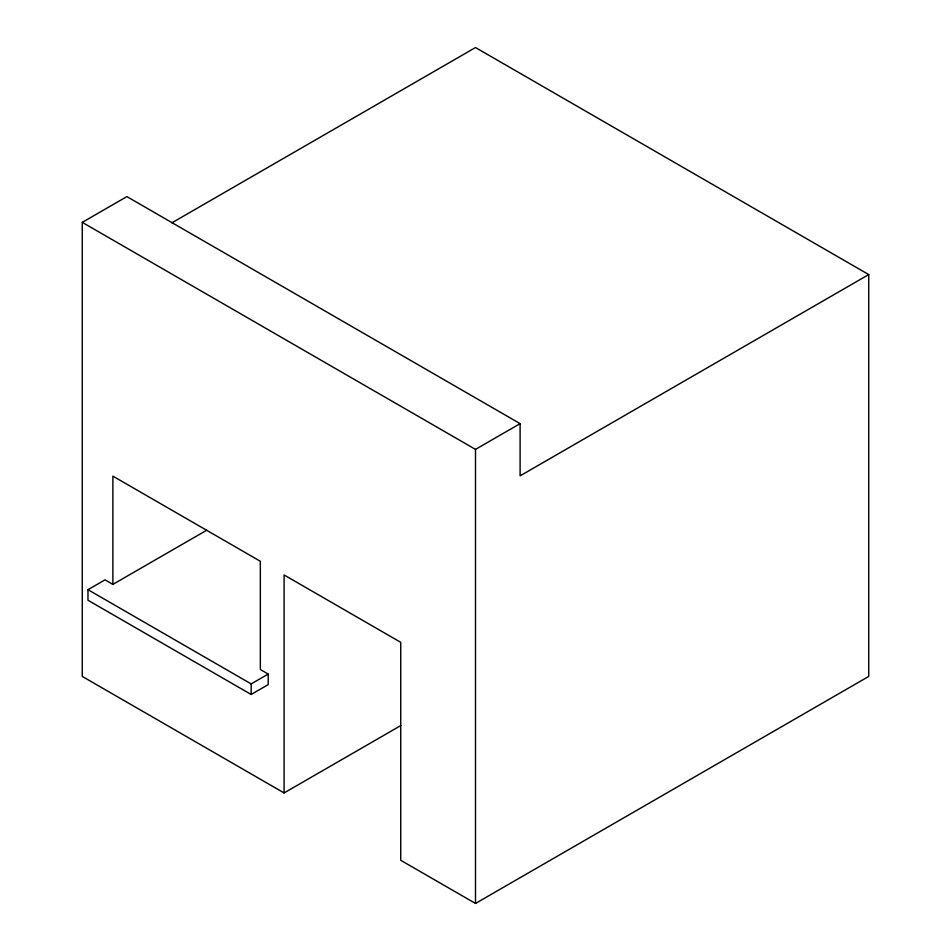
<?xml version="1.0" encoding="UTF-8"?>
<svg xmlns="http://www.w3.org/2000/svg" width="951" height="951" viewBox="0 0 951 951"><rect width="100%" height="100%" fill="white"/><g stroke="black" fill="none" stroke-linecap="round" stroke-linejoin="round"><path stroke-width="1.43" d="M284.087 792.932L82.273 676.423L82.273 222.356L126.875 196.607L520.102 423.635L520.102 475.857L868.727 274.577L868.727 676.423L475.5 903.45L400.74 860.286L400.74 642.329L284.087 574.975L284.087 792.932L401.096 725.387M171.893 222.831L475.5 47.55L868.727 274.577M112.884 584.389L112.884 476.13L260.336 561.268L260.336 669.528L268.206 674.069L268.206 684.625L251.159 694.468L87.979 600.247L87.979 589.691L105.014 579.848L112.884 584.389L206.747 530.206M82.273 222.356L475.5 449.383L520.102 423.635M87.979 589.691L251.159 683.912L268.206 674.069M475.5 449.383L475.5 903.45M251.159 683.912L251.159 694.468"/></g></svg>
